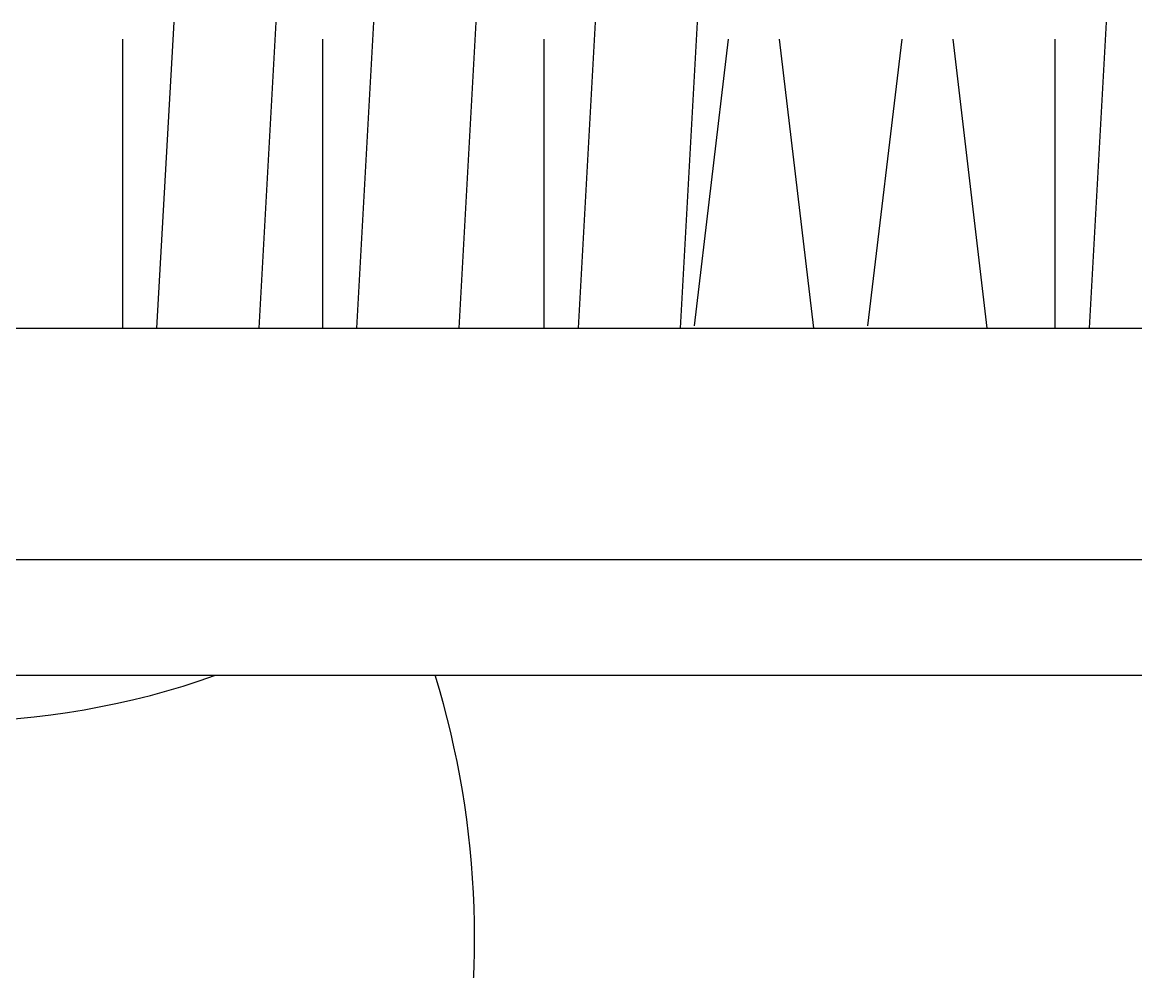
# Model space of a CAD drawing. Header units: millimetres. Extents: x -37 to 8970, y -2 to 4773.
# Drawn here: x 7984.6 to 8317.5, y 1408.4 to 1692.2 of the extents above; entities that cross this region are included whole.
import ezdxf

# ---------------------------------------------------------------- set-up
doc = ezdxf.new("R2010")
doc.units = ezdxf.units.MM

msp = doc.modelspace()

# ---------------------------------------------------------------- linework, layer by layer
at = {"color": 18, "true_color": 0x000000}
for p, q in [((8024.86, 1600.71), (8029.95, 1692.18)), ((8055.41, 1600.71), (8060.51, 1692.18)), ((8084.64, 1600.71), (8089.73, 1692.18)), ((8115.19, 1600.71), (8120.29, 1692.18)), ((8150.84, 1600.71), (8155.93, 1692.18)), ((8181.39, 1600.71), (8186.49, 1692.18)), ((8303.62, 1600.71), (8308.71, 1692.18)), ((8014.67, 1600.71), (8014.67, 1687.1)), ((8074.46, 1600.71), (8074.46, 1687.1)), ((8140.65, 1600.71), (8140.65, 1687.1)), ((8185.56, 1601.42), (8195.74, 1687.1)), ((8221.21, 1600.71), (8211.02, 1687.1)), ((8237.42, 1601.42), (8247.6, 1687.1)), ((8273.06, 1600.71), (8262.88, 1687.1)), ((8293.43, 1600.71), (8293.43, 1687.1)), ((7334.96, 1600.71), (8878.65, 1600.71)), ((7404.08, 1531.59), (8809.53, 1531.59)), ((7438.64, 1497.03), (8774.97, 1497.03))]:
    msp.add_line(p, q, dxfattribs=at)
for centre, major_axis, start_param, end_param in [((7963.04, 1718.78), (166.52, 166.52), 3.583677, 4.270305), ((7855.73, 1418.95), (186.73, 186.73), 5.262713, 5.797943)]:
    msp.add_ellipse(centre, major_axis=major_axis, ratio=1, start_param=start_param, end_param=end_param, dxfattribs=at)

doc.saveas('drawing.dxf')
